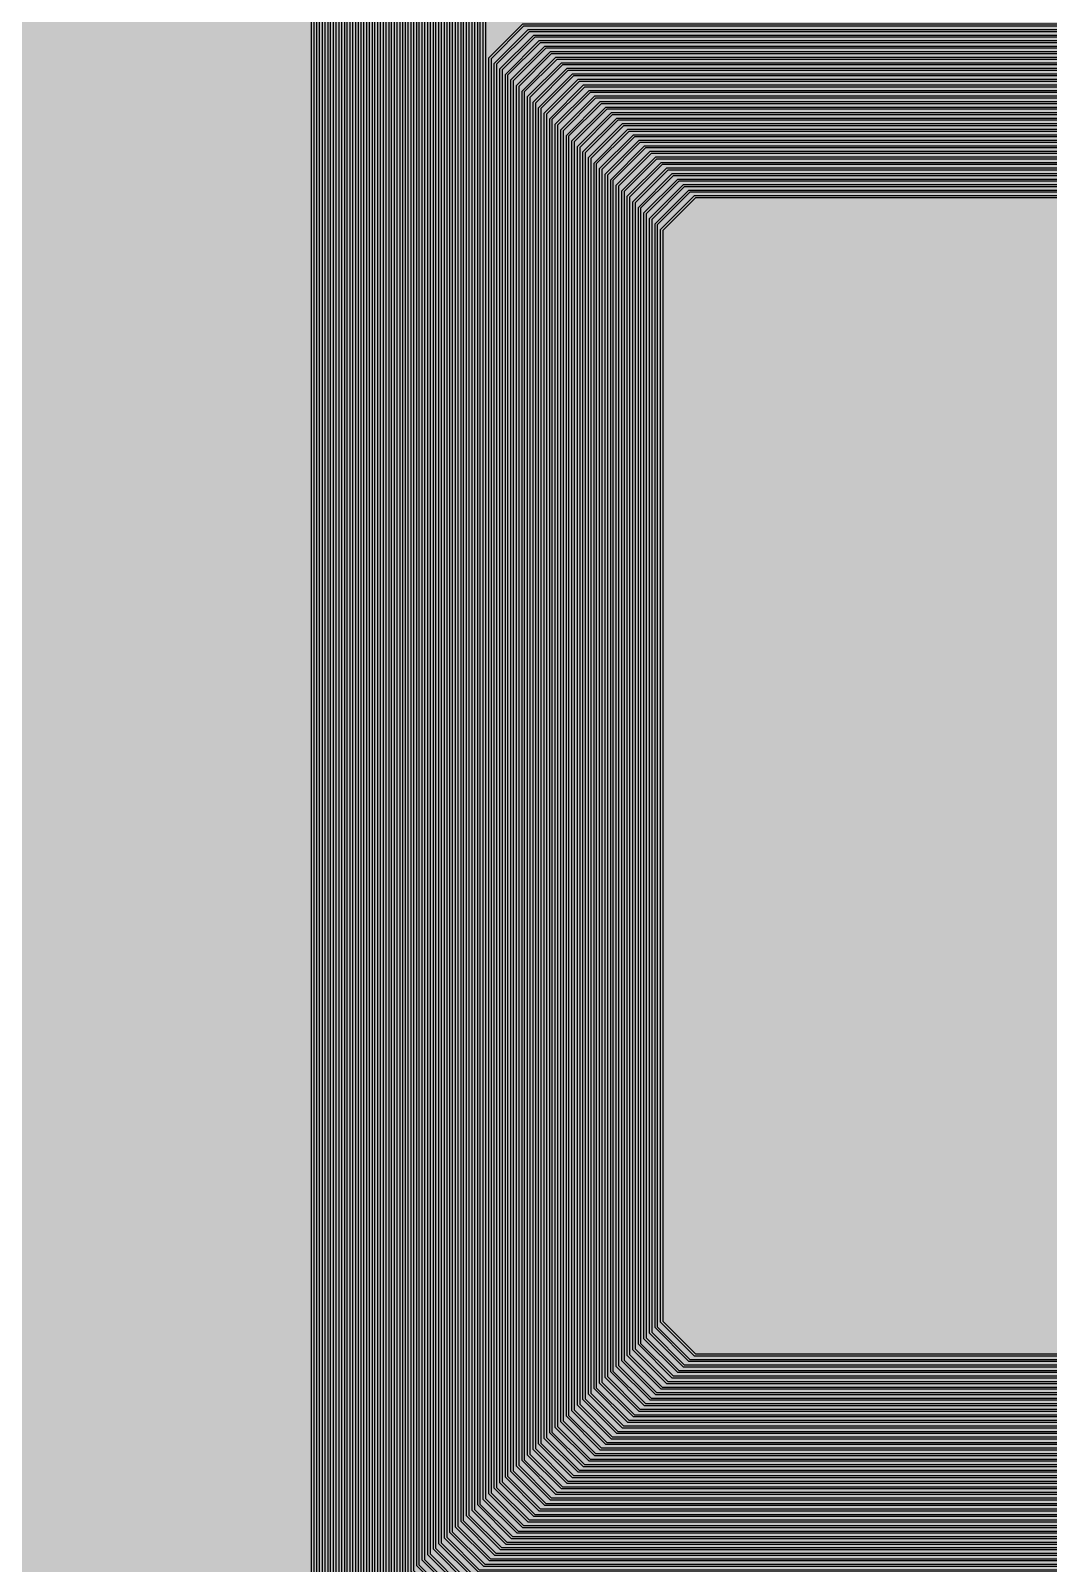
# Model space of a CAD drawing. Header units: metres. Extents: x -7240 to 10960, y -29667 to 1823.
# Drawn here: x -6321 to -5403, y -28281 to -26897 of the extents above; entities that cross this region are included whole.
import ezdxf

# ---------------------------------------------------------------- set-up
doc = ezdxf.new("R2010")
doc.units = ezdxf.units.M
doc.layers.add('Metal1', color=4, linetype='CONTINUOUS')
doc.layers.add('Polyimide', color=7, linetype='CONTINUOUS')

msp = doc.modelspace()

# ---------------------------------------------------------------- hatches: boundary and pattern name
at = {"layer": 'Polyimide'}
msp.add_hatch(color=7, dxfattribs=at).paths.add_polyline_path([(4088.5, -11806.9), (4098.7, -11851.2), (4115.6, -11893.5), (4138.6, -11932.7), (4167.4, -11968), (4201.1, -11998.5), (4239, -12023.6), (4280.3, -12042.7), (4349.2, -12073.7), (4413.2, -12113.8), (4471.3, -12162), (4522.3, -12217.7), (4565.4, -12279.7), (4599.7, -12346.9), (4624.7, -12418.2), (4639.9, -12492.2), (4645, -12567.5), (4639.9, -12642.8), (4624.7, -12716.8), (4599.7, -12788.1), (4565.4, -12855.3), (4522.3, -12917.3), (4471.3, -12973), (4413.2, -13021.2), (4349.2, -13061.3), (4280.3, -13092.3), (4239, -13111.4), (4201.1, -13136.5), (4167.4, -13167), (4138.6, -13202.3), (4115.6, -13241.5), (4098.7, -13283.8), (4088.5, -13328.1), (4085, -13373.5), (4085, -13567.5), (4099.4, -13861.6), (4142.6, -14152.8), (4214.2, -14438.4), (4313.4, -14715.5), (4439.2, -14981.7), (4590.6, -15234.2), (4766, -15470.7), (4963.7, -15688.8), (5181.8, -15886.5), (5418.3, -16061.9), (5670.8, -16213.3), (5936.9, -16339.1), (6214.1, -16438.3), (6499.7, -16509.9), (6790.9, -16553.1), (7085, -16567.5), (9960.4, -16567.5), (10038.8, -16571.4), (10116.4, -16582.9), (10192.6, -16601.9), (10266.5, -16628.4), (10337.5, -16662), (10404.8, -16702.3), (10467.9, -16749.1), (10526.1, -16801.8), (10578.8, -16860), (10625.6, -16923), (10665.9, -16990.4), (10699.5, -17061.4), (10725.9, -17135.3), (10745, -17211.4), (10756.5, -17289.1), (10760.4, -17367.5), (10760.4, -21957.3), (10721.6, -22012.9), (10686, -22070.6), (10653.6, -22130.1), (10624.5, -22191.4), (10598.9, -22254.2), (10576.8, -22318.2), (10558.3, -22383.5), (10543.4, -22449.6), (10532.2, -22516.5), (10524.7, -22583.8), (10521, -22651.5), (10521, -22719.3), (10524.7, -22787), (10532.2, -22854.4), (10543.4, -22921.2), (10558.3, -22987.4), (10576.8, -23052.6), (10598.9, -23116.7), (10624.5, -23179.5), (10653.6, -23240.7), (10686, -23300.3), (10721.6, -23357.9), (10760.4, -23413.5), (10760.4, -28667.5), (10756.5, -28745.9), (10745, -28823.6), (10725.9, -28899.7), (10699.5, -28973.6), (10665.9, -29044.6), (10625.6, -29112), (10578.8, -29175), (10526.1, -29233.2), (10467.9, -29285.9), (10404.8, -29332.7), (10337.5, -29373), (10266.5, -29406.6), (10192.6, -29433.1), (10116.4, -29452.1), (10038.8, -29463.6), (9960.4, -29467.5), (-6239.6, -29467.5), (-6318, -29463.6), (-6395.7, -29452.1), (-6471.9, -29433.1), (-6545.8, -29406.6), (-6616.7, -29373), (-6684.1, -29332.7), (-6747.1, -29285.9), (-6805.3, -29233.2), (-6858, -29175), (-6904.8, -29112), (-6945.2, -29044.6), (-6978.7, -28973.6), (-7005.2, -28899.7), (-7024.3, -28823.6), (-7035.8, -28745.9), (-7039.6, -28667.5), (-7039.6, -23426.3), (-6999.4, -23370.1), (-6962.3, -23311.6), (-6928.7, -23251.2), (-6898.5, -23189), (-6871.8, -23125.1), (-6848.8, -23059.9), (-6829.5, -22993.4), (-6814, -22926), (-6802.4, -22857.8), (-6794.6, -22789.1), (-6790.7, -22720), (-6790.7, -22650.8), (-6794.6, -22581.8), (-6802.4, -22513), (-6814, -22444.8), (-6829.5, -22377.4), (-6848.8, -22311), (-6871.8, -22245.7), (-6898.5, -22181.9), (-6928.7, -22119.7), (-6962.3, -22059.2), (-6999.4, -22000.8), (-7039.6, -21944.5), (-7039.6, -17367.5), (-7035.8, -17289.1), (-7024.3, -17211.4), (-7005.2, -17135.3), (-6978.7, -17061.4), (-6945.2, -16990.4), (-6904.8, -16923), (-6858, -16860), (-6805.3, -16801.8), (-6747.1, -16749.1), (-6684.1, -16702.3), (-6616.7, -16662), (-6545.8, -16628.4), (-6471.9, -16601.9), (-6395.7, -16582.9), (-6318, -16571.4), (-6239.6, -16567.5), (-3334, -16567.5), (-3039.9, -16553.1), (-2748.7, -16509.9), (-2463.1, -16438.3), (-2185.9, -16339.1), (-1919.8, -16213.3), (-1667.3, -16061.9), (-1430.8, -15886.5), (-1212.7, -15688.8), (-1015, -15470.7), (-839.6, -15234.2), (-688.2, -14981.7), (-562.4, -14715.5), (-463.2, -14438.4), (-391.6, -14152.8), (-348.4, -13861.6), (-334, -13567.5), (-334, -13373.5), (-337.5, -13328.1), (-347.7, -13283.8), (-364.6, -13241.5), (-387.6, -13202.3), (-416.4, -13167), (-450.1, -13136.5), (-488, -13111.4), (-529.3, -13092.3), (-529.3, -13092.3), (-598.2, -13061.3), (-662.2, -13021.2), (-720.3, -12973), (-771.3, -12917.3), (-814.4, -12855.3), (-848.7, -12788.1), (-873.7, -12716.8), (-888.9, -12642.8), (-894, -12567.5), (-888.9, -12492.2), (-873.7, -12418.2), (-848.7, -12346.9), (-814.4, -12279.7), (-771.3, -12217.7), (-720.3, -12162), (-662.2, -12113.8), (-598.2, -12073.7), (-529.3, -12042.7), (-488, -12023.6), (-450.1, -11998.5), (-416.4, -11968), (-387.6, -11932.7), (-364.6, -11893.5), (-347.7, -11851.2), (-337.5, -11806.9), (-334, -11761.5), (-334, -11074.3), (-337.5, -11028.9), (-347.7, -10984.6), (-364.6, -10942.4), (-387.6, -10903.1), (-416.4, -10867.8), (-450.1, -10837.3), (-488, -10812.2), (-529.3, -10793.2), (-529.3, -10793.2), (-598.2, -10762.1), (-662.2, -10722.1), (-720.3, -10673.8), (-771.3, -10618.1), (-814.4, -10556.1), (-848.7, -10488.9), (-873.7, -10417.6), (-888.9, -10343.7), (-894, -10268.3), (-888.9, -10193), (-873.7, -10119), (-848.7, -10047.8), (-814.4, -9980.5), (-771.3, -9918.5), (-720.3, -9862.9), (-662.2, -9814.6), (-598.2, -9774.6), (-529.3, -9743.5), (-488, -9724.5), (-450.1, -9699.4), (-416.4, -9668.8), (-387.6, -9633.5), (-364.6, -9594.3), (-347.7, -9552), (-337.5, -9507.7), (-334, -9462.4), (-334, -8775.1), (-337.5, -8729.8), (-347.7, -8685.5), (-364.6, -8643.2), (-387.6, -8604), (-416.4, -8568.7), (-450.1, -8538.1), (-488, -8513), (-529.3, -8494), (-529.3, -8494), (-598.2, -8462.9), (-662.2, -8422.9), (-720.3, -8374.6), (-771.3, -8319), (-814.4, -8257), (-848.7, -8189.7), (-873.7, -8118.5), (-888.9, -8044.5), (-894, -7969.2), (-888.9, -7893.8), (-873.7, -7819.9), (-848.7, -7748.6), (-814.4, -7681.4), (-771.3, -7619.4), (-720.3, -7563.7), (-662.2, -7515.4), (-598.2, -7475.4), (-529.3, -7444.3), (-529.3, -7444.3), (-488, -7425.3), (-450.1, -7400.2), (-416.4, -7369.7), (-387.6, -7334.4), (-364.6, -7295.1), (-347.7, -7252.9), (-337.5, -7208.6), (-334, -7163.2), (-334, -6476), (-337.5, -6430.6), (-347.7, -6386.3), (-364.6, -6344), (-387.6, -6304.8), (-416.4, -6269.5), (-450.1, -6239), (-488, -6213.9), (-529.3, -6194.8), (-529.3, -6194.8), (-598.2, -6163.8), (-662.2, -6123.7), (-720.3, -6075.5), (-771.3, -6019.8), (-814.4, -5957.8), (-848.7, -5890.6), (-873.7, -5819.3), (-888.9, -5745.3), (-894, -5670), (-888.9, -5594.7), (-873.7, -5520.7), (-848.7, -5449.4), (-814.4, -5382.2), (-771.3, -5320.2), (-720.3, -5264.5), (-662.2, -5216.3), (-598.2, -5176.2), (-529.3, -5145.2), (-529.3, -5145.2), (-488, -5126.1), (-450.1, -5101), (-416.4, -5070.5), (-387.6, -5035.2), (-364.6, -4996), (-347.7, -4953.7), (-337.5, -4909.4), (-334, -4864), (-334, 380), (-334, 1522.5), (-289, 1522.5), (-288.8, 1515.6), (-288.1, 1508.8), (-287, 1502), (-285.4, 1495.3), (-283.4, 1488.7), (-281, 1482.3), (-278.2, 1476.1), (-274.9, 1470), (-271.3, 1464.2), (-267.3, 1458.6), (-262.9, 1453.3), (-258.2, 1448.3), (-253.2, 1443.6), (-247.9, 1439.2), (-242.3, 1435.2), (-236.5, 1431.6), (-230.4, 1428.3), (-224.2, 1425.5), (-217.8, 1423.1), (-211.2, 1421.1), (-204.5, 1419.5), (-197.7, 1418.4), (-190.9, 1417.7), (-184, 1417.5), (-177.1, 1417.7), (-170.3, 1418.4), (-163.5, 1419.5), (-156.8, 1421.1), (-150.2, 1423.1), (-143.8, 1425.5), (-137.6, 1428.3), (-131.5, 1431.6), (-125.7, 1435.2), (-120.1, 1439.2), (-114.8, 1443.6), (-109.8, 1448.3), (-105.1, 1453.3), (-100.7, 1458.6), (-96.7, 1464.2), (-93.1, 1470), (-89.8, 1476.1), (-87, 1482.3), (-84.6, 1488.7), (-82.6, 1495.3), (-81, 1502), (-79.9, 1508.8), (-79.2, 1515.6), (-79, 1522.5), (1786, 1522.5), (3835, 1522.5), (3835.2, 1529), (3835.9, 1535.6), (3836.9, 1542), (3838.4, 1548.4), (3840.3, 1554.6), (3842.6, 1560.8), (3845.3, 1566.7), (3848.4, 1572.5), (3851.9, 1578.1), (3855.7, 1583.4), (3859.8, 1588.4), (3864.3, 1593.2), (3869.1, 1597.7), (3874.1, 1601.8), (3879.4, 1605.6), (3885, 1609.1), (3890.8, 1612.2), (3896.7, 1614.9), (3902.9, 1617.2), (3909.1, 1619.1), (3915.5, 1620.6), (3921.9, 1621.6), (3928.5, 1622.3), (3935, 1622.5), (3941.5, 1622.3), (3948.1, 1621.6), (3954.5, 1620.6), (3960.9, 1619.1), (3967.1, 1617.2), (3973.3, 1614.9), (3979.2, 1612.2), (3985, 1609.1), (3990.6, 1605.6), (3995.9, 1601.8), (4000.9, 1597.7), (4005.7, 1593.2), (4010.2, 1588.4), (4014.3, 1583.4), (4018.1, 1578.1), (4021.6, 1572.5), (4024.7, 1566.7), (4027.4, 1560.8), (4029.7, 1554.6), (4031.6, 1548.4), (4033.1, 1542), (4034.1, 1535.6), (4034.8, 1529), (4035, 1522.5), (4085, 1522.5), (4085, 380), (4085, 330), (4085, -4864), (4088.5, -4909.4), (4098.7, -4953.7), (4115.6, -4996), (4138.6, -5035.2), (4167.4, -5070.5), (4201.1, -5101), (4239, -5126.1), (4280.3, -5145.2), (4280.3, -5145.2), (4349.2, -5176.2), (4413.2, -5216.3), (4471.3, -5264.5), (4522.3, -5320.2), (4565.4, -5382.2), (4599.7, -5449.4), (4624.7, -5520.7), (4639.9, -5594.7), (4645, -5670), (4639.9, -5745.3), (4624.7, -5819.3), (4599.7, -5890.6), (4565.4, -5957.8), (4522.3, -6019.8), (4471.3, -6075.5), (4413.2, -6123.7), (4349.2, -6163.8), (4280.3, -6194.8), (4239, -6213.9), (4201.1, -6239), (4167.4, -6269.5), (4138.6, -6304.8), (4115.6, -6344), (4098.7, -6386.3), (4088.5, -6430.6), (4085, -6476), (4085, -11761.5), (4088.5, -11806.9)])

# ---------------------------------------------------------------- linework, layer by layer
at = {"layer": 'Metal1'}
for points in [[(1858.9, -18191.7), (1858.9, -28377.9), (1828.3, -28408.5), (-6037.5, -28408.5), (-6068.1, -28377.9), (-6068.1, -25796.6), (-6037.5, -25766), (1.9, -25766), (49.5, -25789.8), (108.8, -25884.6), (186.2, -26035.7), (159.5, -26049.3), (82.1, -25898.3), (41.2, -25797.5), (1.4, -25768), (-6036.7, -25768), (-6066.1, -25797.4), (-6066.1, -28377.1), (-6036.7, -28406.5), (1827.5, -28406.5), (1856.9, -28377.1), (1856.9, -18191.7)], [(1853.9, -18191.7), (1853.9, -28372.9), (1823.3, -28403.5), (-6032.5, -28403.5), (-6063.1, -28372.9), (-6063.1, -25801.6), (-6032.5, -25771), (-31.7, -25771), (1.8, -25800.4), (12.9, -25964.2), (12.9, -26782.5), (-17.1, -26782.5), (-17.1, -25964.2), (-6, -25803.6), (-32.5, -25773), (-6031.7, -25773), (-6061.1, -25802.4), (-6061.1, -28372.1), (-6031.7, -28401.5), (1822.5, -28401.5), (1851.9, -28372.1), (1851.9, -18191.7)], [(1848.9, -18191.7), (1848.9, -28367.9), (1818.3, -28398.5), (-6027.5, -28398.5), (-6058.1, -28367.9), (-6058.1, -25806.6), (-6027.5, -25776), (-348.1, -25776), (-299.9, -25799.4), (-243.6, -25885.6), (-163.9, -26035.5), (-190.4, -26049.5), (-270.1, -25899.7), (-308.6, -25807.6), (-348.6, -25778), (-6026.7, -25778), (-6056.1, -25807.4), (-6056.1, -28367.1), (-6026.7, -28396.5), (1817.5, -28396.5), (1846.9, -28367.1), (1846.9, -18191.7)], [(1843.9, -18191.7), (1843.9, -28362.9), (1813.3, -28393.5), (-6022.5, -28393.5), (-6053.1, -28362.9), (-6053.1, -25811.6), (-6022.5, -25781), (-381.7, -25781), (-348.2, -25810.4), (-337.1, -25972.2), (-337.1, -26782.5), (-367.1, -26782.5), (-367.1, -25972.2), (-356.1, -25813.6), (-382.5, -25783), (-6021.7, -25783), (-6051.1, -25812.4), (-6051.1, -28362.1), (-6021.7, -28391.5), (1812.5, -28391.5), (1841.9, -28362.1), (1841.9, -18191.7)], [(1838.9, -18191.7), (1838.9, -28357.9), (1808.3, -28388.5), (-6017.5, -28388.5), (-6048.1, -28357.9), (-6048.1, -25816.6), (-6017.5, -25786), (-698.1, -25786), (-649.3, -25808.9), (-596.1, -25886.7), (-514, -26035.2), (-540.3, -26049.8), (-622.3, -25901.2), (-658.3, -25817.6), (-698.6, -25788), (-6016.7, -25788), (-6046.1, -25817.4), (-6046.1, -28357.1), (-6016.7, -28386.5), (1807.5, -28386.5), (1836.9, -28357.1), (1836.9, -18191.7)], [(1833.9, -18191.7), (1833.9, -28352.9), (1803.3, -28383.5), (-6012.5, -28383.5), (-6043.1, -28352.9), (-6043.1, -25821.6), (-6012.5, -25791), (-731.7, -25791), (-698.2, -25820.4), (-687.1, -25980.2), (-687.1, -26782.5), (-717.1, -26782.5), (-717.1, -25980.2), (-706.1, -25823.6), (-732.5, -25793), (-6011.7, -25793), (-6041.1, -25822.4), (-6041.1, -28352.1), (-6011.7, -28381.5), (1802.5, -28381.5), (1831.9, -28352.1), (1831.9, -18191.7)], [(1828.9, -18191.7), (1828.9, -28347.9), (1798.3, -28378.5), (-6007.5, -28378.5), (-6038.1, -28347.9), (-6038.1, -25826.6), (-6007.5, -25796), (-1048.1, -25796), (-998.7, -25818.3), (-948.7, -25887.9), (-864.1, -26035), (-890.1, -26050), (-974.7, -25902.9), (-1008, -25827.7), (-1048.6, -25798), (-6006.7, -25798), (-6036.1, -25827.4), (-6036.1, -28347.1), (-6006.7, -28376.5), (1797.5, -28376.5), (1826.9, -28347.1), (1826.9, -18191.7)], [(1823.9, -18191.7), (1823.9, -28342.9), (1793.3, -28373.5), (-6002.5, -28373.5), (-6033.1, -28342.9), (-6033.1, -25831.6), (-6002.5, -25801), (-1081.7, -25801), (-1048.1, -25830.3), (-1037.1, -25988.2), (-1037.1, -26782.5), (-1067.1, -26782.5), (-1067.1, -25988.2), (-1056.1, -25833.7), (-1082.5, -25803), (-6001.7, -25803), (-6031.1, -25832.4), (-6031.1, -28342.1), (-6001.7, -28371.5), (1792.5, -28371.5), (1821.9, -28342.1), (1821.9, -18191.7)], [(1818.9, -18191.7), (1818.9, -28337.9), (1788.3, -28368.5), (-5997.5, -28368.5), (-6028.1, -28337.9), (-6028.1, -25836.6), (-5997.5, -25806), (-1398.1, -25806), (-1348, -25827.7), (-1301.5, -25889.2), (-1214.3, -26034.8), (-1240, -26050.2), (-1327.3, -25904.7), (-1357.8, -25837.7), (-1398.6, -25808), (-5996.7, -25808), (-6026.1, -25837.4), (-6026.1, -28337.1), (-5996.7, -28366.5), (1787.5, -28366.5), (1816.9, -28337.1), (1816.9, -18191.7)], [(1813.9, -18191.7), (1813.9, -28332.9), (1783.3, -28363.5), (-5992.5, -28363.5), (-6023.1, -28332.9), (-6023.1, -25841.6), (-5992.5, -25811), (-1431.7, -25811), (-1398.1, -25840.3), (-1387.1, -25996.2), (-1387.1, -26782.5), (-1417.1, -26782.5), (-1417.1, -25996.2), (-1406.1, -25843.7), (-1432.5, -25813), (-5991.7, -25813), (-6021.1, -25842.4), (-6021.1, -28332.1), (-5991.7, -28361.5), (1782.5, -28361.5), (1811.9, -28332.1), (1811.9, -18191.7)], [(1808.9, -18191.7), (1808.9, -28327.9), (1778.3, -28358.5), (-5987.5, -28358.5), (-6018.1, -28327.9), (-6018.1, -25846.6), (-5987.5, -25816), (-1748.1, -25816), (-1697.3, -25837), (-1654.5, -25890.7), (-1564.4, -26034.5), (-1589.8, -26050.5), (-1679.9, -25906.6), (-1707.5, -25847.8), (-1748.6, -25818), (-5986.7, -25818), (-6016.1, -25847.4), (-6016.1, -28327.1), (-5986.7, -28356.5), (1777.5, -28356.5), (1806.9, -28327.1), (1806.9, -18191.7)], [(1803.9, -18191.7), (1803.9, -28322.9), (1773.3, -28353.5), (-5982.5, -28353.5), (-6013.1, -28322.9), (-6013.1, -25851.6), (-5982.5, -25821), (-1781.7, -25821), (-1748.1, -25850.3), (-1737.1, -26004.2), (-1737.1, -26782.5), (-1767.1, -26782.5), (-1767.1, -26004.2), (-1756.2, -25853.7), (-1782.5, -25823), (-5981.7, -25823), (-6011.1, -25852.4), (-6011.1, -28322.1), (-5981.7, -28351.5), (1772.5, -28351.5), (1801.9, -28322.1), (1801.9, -18191.7)], [(1798.9, -18191.7), (1798.9, -28317.9), (1768.3, -28348.5), (-5977.5, -28348.5), (-6008.1, -28317.9), (-6008.1, -25856.6), (-5977.5, -25826), (-2098.1, -25826), (-2046.5, -25846.3), (-2007.6, -25892.3), (-1914.6, -26034.3), (-1939.7, -26050.7), (-2032.7, -25908.8), (-2057.3, -25857.9), (-2098.6, -25828), (-5976.7, -25828), (-6006.1, -25857.4), (-6006.1, -28317.1), (-5976.7, -28346.5), (1767.5, -28346.5), (1796.9, -28317.1), (1796.9, -18191.7)], [(1793.9, -18191.7), (1793.9, -28312.9), (1763.3, -28343.5), (-5972.5, -28343.5), (-6003.1, -28312.9), (-6003.1, -25861.6), (-5972.5, -25831), (-2131.7, -25831), (-2098, -25860.3), (-2087.1, -26012.2), (-2087.1, -26782.5), (-2117.1, -26782.5), (-2117.1, -26012.2), (-2106.2, -25863.7), (-2132.5, -25833), (-5971.7, -25833), (-6001.1, -25862.4), (-6001.1, -28312.1), (-5971.7, -28341.5), (1762.5, -28341.5), (1791.9, -28312.1), (1791.9, -18191.7)], [(1788.9, -18191.7), (1788.9, -28307.9), (1758.3, -28338.5), (-5967.5, -28338.5), (-5998.1, -28307.9), (-5998.1, -25866.6), (-5967.5, -25836), (-2448.1, -25836), (-2395.7, -25855.4), (-2360.9, -25894.1), (-2264.8, -26034), (-2289.5, -26051), (-2385.6, -25911.1), (-2407, -25868.1), (-2448.6, -25838), (-5966.7, -25838), (-5996.1, -25867.4), (-5996.1, -28307.1), (-5966.7, -28336.5), (1757.5, -28336.5), (1786.9, -28307.1), (1786.9, -18191.7)], [(1783.9, -18191.7), (1783.9, -28302.9), (1753.3, -28333.5), (-5962.5, -28333.5), (-5993.1, -28302.9), (-5993.1, -25871.6), (-5962.5, -25841), (-2481.7, -25841), (-2448, -25870.3), (-2437.1, -26020.2), (-2437.1, -26782.5), (-2467.1, -26782.5), (-2467.1, -26020.2), (-2456.2, -25873.7), (-2482.5, -25843), (-5961.7, -25843), (-5991.1, -25872.4), (-5991.1, -28302.1), (-5961.7, -28331.5), (1752.5, -28331.5), (1781.9, -28302.1), (1781.9, -18191.7)], [(1778.9, -18191.7), (1778.9, -28297.9), (1748.3, -28328.5), (-5957.5, -28328.5), (-5988.1, -28297.9), (-5988.1, -25876.6), (-5957.5, -25846), (-2798.1, -25846), (-2744.8, -25864.4), (-2714.3, -25896.1), (-2615, -26033.7), (-2639.3, -26051.3), (-2738.7, -25913.7), (-2756.7, -25878.3), (-2798.6, -25848), (-5956.7, -25848), (-5986.1, -25877.4), (-5986.1, -28297.1), (-5956.7, -28326.5), (1747.5, -28326.5), (1776.9, -28297.1), (1776.9, -18191.7)], [(1773.9, -18191.7), (1773.9, -28292.9), (1743.3, -28323.5), (-5952.5, -28323.5), (-5983.1, -28292.9), (-5983.1, -25881.6), (-5952.5, -25851), (-2831.7, -25851), (-2798, -25880.3), (-2787.1, -26028.2), (-2787.1, -26782.5), (-2817.1, -26782.5), (-2817.1, -26028.2), (-2806.3, -25883.7), (-2832.5, -25853), (-5951.7, -25853), (-5981.1, -25882.4), (-5981.1, -28292.1), (-5951.7, -28321.5), (1742.5, -28321.5), (1771.9, -28292.1), (1771.9, -18191.7)], [(1768.9, -18191.7), (1768.9, -28287.9), (1738.3, -28318.5), (-5947.5, -28318.5), (-5978.1, -28287.9), (-5978.1, -25886.6), (-5947.5, -25856), (-3148.1, -25856), (-3093.9, -25873.2), (-3068, -25898.4), (-2965.2, -26033.4), (-2989.1, -26051.6), (-3091.9, -25916.6), (-3106.5, -25888.5), (-3148.6, -25858), (-5946.7, -25858), (-5976.1, -25887.4), (-5976.1, -28287.1), (-5946.7, -28316.5), (1737.5, -28316.5), (1766.9, -28287.1), (1766.9, -18191.7)], [(1763.9, -18191.7), (1763.9, -28282.9), (1733.3, -28313.5), (-5942.5, -28313.5), (-5973.1, -28282.9), (-5973.1, -25891.6), (-5942.5, -25861), (-3181.7, -25861), (-3147.9, -25890.3), (-3137.1, -26036.2), (-3137.1, -26782.5), (-3167.1, -26782.5), (-3167.1, -26036.2), (-3156.3, -25893.7), (-3182.5, -25863), (-5941.7, -25863), (-5971.1, -25892.4), (-5971.1, -28282.1), (-5941.7, -28311.5), (1732.5, -28311.5), (1761.9, -28282.1), (1761.9, -18191.7)], [(1758.9, -18191.7), (1758.9, -28277.9), (1728.3, -28308.5), (-5937.5, -28308.5), (-5968.1, -28277.9), (-5968.1, -25896.6), (-5937.5, -25866), (-3532.4, -25866), (-3476.6, -25881), (-3436.5, -25911.9), (-3316.5, -26031.9), (-3337.7, -26053.1), (-3457.7, -25933.1), (-3486.2, -25895.4), (-3532.8, -25868), (-5936.7, -25868), (-5966.1, -25897.4), (-5966.1, -28277.1), (-5936.7, -28306.5), (1727.5, -28306.5), (1756.9, -28277.1), (1756.9, -18191.7)], [(1753.9, -18191.7), (1753.9, -28272.9), (1723.3, -28303.5), (-5932.5, -28303.5), (-5963.1, -28272.9), (-5963.1, -25901.6), (-5932.5, -25871), (-3531.7, -25871), (-3497.9, -25900.3), (-3487.1, -26044.2), (-3487.1, -26782.5), (-3517.1, -26782.5), (-3517.1, -26044.2), (-3506.3, -25903.7), (-3532.5, -25873), (-5931.7, -25873), (-5961.1, -25902.4), (-5961.1, -28272.1), (-5931.7, -28301.5), (1722.5, -28301.5), (1751.9, -28272.1), (1751.9, -18191.7)], [(1748.9, -18191.7), (1748.9, -28267.9), (1718.3, -28298.5), (-5927.5, -28298.5), (-5958.1, -28267.9), (-5958.1, -25906.6), (-5927.5, -25876), (-3872.4, -25876), (-3815.9, -25890), (-3786.5, -25911.9), (-3666.5, -26031.9), (-3687.7, -26053.1), (-3807.7, -25933.1), (-3826.9, -25906.4), (-3872.8, -25878), (-5926.7, -25878), (-5956.1, -25907.4), (-5956.1, -28267.1), (-5926.7, -28296.5), (1717.5, -28296.5), (1746.9, -28267.1), (1746.9, -18191.7)], [(1743.9, -18191.7), (1743.9, -28262.9), (1713.3, -28293.5), (-5922.5, -28293.5), (-5953.1, -28262.9), (-5953.1, -25911.6), (-5922.5, -25881), (-3881.7, -25881), (-3847.9, -25910.2), (-3837.1, -26052.2), (-3837.1, -26782.5), (-3867.1, -26782.5), (-3867.1, -26052.2), (-3856.4, -25913.8), (-3882.5, -25883), (-5921.7, -25883), (-5951.1, -25912.4), (-5951.1, -28262.1), (-5921.7, -28291.5), (1712.5, -28291.5), (1741.9, -28262.1), (1741.9, -18191.7)], [(1738.9, -18191.7), (1738.9, -28257.9), (1708.3, -28288.5), (-5917.5, -28288.5), (-5948.1, -28257.9), (-5948.1, -25916.6), (-5917.5, -25886), (-4212.4, -25886), (-4155, -25898.7), (-4136.5, -25911.9), (-4016.5, -26031.9), (-4037.7, -26053.1), (-4157.7, -25933.1), (-4167.8, -25917.8), (-4212.8, -25888), (-5916.7, -25888), (-5946.1, -25917.4), (-5946.1, -28257.1), (-5916.7, -28286.5), (1707.5, -28286.5), (1736.9, -28257.1), (1736.9, -18191.7)], [(1733.9, -18191.7), (1733.9, -28252.9), (1703.3, -28283.5), (-5912.5, -28283.5), (-5943.1, -28252.9), (-5943.1, -25921.6), (-5912.5, -25891), (-4231.7, -25891), (-4197.8, -25920.2), (-4187.1, -26060.2), (-4187.1, -26782.5), (-4217.1, -26782.5), (-4217.1, -26060.2), (-4206.4, -25923.8), (-4232.5, -25893), (-5911.7, -25893), (-5941.1, -25922.4), (-5941.1, -28252.1), (-5911.7, -28281.5), (1702.5, -28281.5), (1731.9, -28252.1), (1731.9, -18191.7)], [(1728.9, -18191.7), (1728.9, -28247.9), (1698.3, -28278.5), (-5907.5, -28278.5), (-5938.1, -28247.9), (-5938.1, -25926.6), (-5907.5, -25896), (-4552.4, -25896), (-4493.7, -25906.7), (-4486.5, -25911.9), (-4366.5, -26031.9), (-4387.7, -26053.1), (-4507.7, -25933.1), (-4509.1, -25929.8), (-4552.8, -25898), (-5906.7, -25898), (-5936.1, -25927.4), (-5936.1, -28247.1), (-5906.7, -28276.5), (1697.5, -28276.5), (1726.9, -28247.1), (1726.9, -18191.7)], [(1723.9, -18191.7), (1723.9, -28242.9), (1693.3, -28273.5), (-5902.5, -28273.5), (-5933.1, -28242.9), (-5933.1, -25931.6), (-5902.5, -25901), (-4581.7, -25901), (-4547.8, -25930.2), (-4537.1, -26068.2), (-4537.1, -26782.5), (-4567.1, -26782.5), (-4567.1, -26068.2), (-4556.5, -25933.8), (-4582.5, -25903), (-5901.7, -25903), (-5931.1, -25932.4), (-5931.1, -28242.1), (-5901.7, -28271.5), (1692.5, -28271.5), (1721.9, -28242.1), (1721.9, -18191.7)], [(1718.9, -18191.7), (1718.9, -28237.9), (1688.3, -28268.5), (-5897.5, -28268.5), (-5928.1, -28237.9), (-5928.1, -25936.6), (-5897.5, -25906), (-4892.4, -25906), (-4832.9, -25915.5), (-4716.5, -26031.9), (-4737.7, -26053.1), (-4849.9, -25940.9), (-4892.8, -25908), (-5896.7, -25908), (-5926.1, -25937.4), (-5926.1, -28237.1), (-5896.7, -28266.5), (1687.5, -28266.5), (1716.9, -28237.1), (1716.9, -18191.7)], [(1713.9, -18191.7), (1713.9, -28232.9), (1683.3, -28263.5), (-5892.5, -28263.5), (-5923.1, -28232.9), (-5923.1, -25941.6), (-5892.5, -25911), (-4931.7, -25911), (-4897.8, -25940.2), (-4887.1, -26076.2), (-4887.1, -26782.5), (-4917.1, -26782.5), (-4917.1, -26076.2), (-4906.5, -25943.8), (-4932.5, -25913), (-5891.7, -25913), (-5921.1, -25942.4), (-5921.1, -28232.1), (-5891.7, -28261.5), (1682.5, -28261.5), (1711.9, -28232.1), (1711.9, -18191.7)], [(1708.9, -18191.7), (1708.9, -28227.9), (1678.3, -28258.5), (-5887.5, -28258.5), (-5918.1, -28227.9), (-5918.1, -25946.6), (-5887.5, -25916), (-5232.4, -25916), (-5172.9, -25925.5), (-5066.5, -26031.9), (-5087.7, -26053.1), (-5189.9, -25950.9), (-5232.8, -25918), (-5886.7, -25918), (-5916.1, -25947.4), (-5916.1, -28227.1), (-5886.7, -28256.5), (1677.5, -28256.5), (1706.9, -28227.1), (1706.9, -18191.7)], [(1703.9, -18191.7), (1703.9, -28222.9), (1673.3, -28253.5), (-5882.5, -28253.5), (-5913.1, -28222.9), (-5913.1, -25951.6), (-5882.5, -25921), (-5281.7, -25921), (-5247.7, -25950.2), (-5237.1, -26084.2), (-5237.1, -26782.5), (-5267.1, -26782.5), (-5267.1, -26084.2), (-5256.5, -25953.8), (-5282.5, -25923), (-5881.7, -25923), (-5911.1, -25952.4), (-5911.1, -28222.1), (-5881.7, -28251.5), (1672.5, -28251.5), (1701.9, -28222.1), (1701.9, -18191.7)], [(1698.9, -18191.7), (1698.9, -28217.9), (1668.3, -28248.5), (-5877.5, -28248.5), (-5908.1, -28217.9), (-5908.1, -26921.6), (-5877.5, -26891), (143.3, -26891), (179.6, -26919.2), (187.9, -26982.8), (187.9, -27152.5), (157.9, -27152.5), (157.9, -26982.8), (166.1, -26924.8), (142.5, -26893), (-5876.7, -26893), (-5906.1, -26922.4), (-5906.1, -28217.1), (-5876.7, -28246.5), (1667.5, -28246.5), (1696.9, -28217.1), (1696.9, -18191.7)], [(1693.9, -18191.7), (1693.9, -28212.9), (1663.3, -28243.5), (-5872.5, -28243.5), (-5903.1, -28212.9), (-5903.1, -26926.6), (-5872.5, -26896), (-31.7, -26896), (1.8, -26925.4), (12.9, -27086.2), (12.9, -27892.5), (-17.1, -27892.5), (-17.1, -27086.2), (-6.1, -26928.6), (-32.5, -26898), (-5871.7, -26898), (-5901.1, -26927.4), (-5901.1, -28212.1), (-5871.7, -28241.5), (1662.5, -28241.5), (1691.9, -28212.1), (1691.9, -18191.7)], [(1688.9, -18191.7), (1688.9, -28207.9), (1658.3, -28238.5), (-5867.5, -28238.5), (-5898.1, -28207.9), (-5898.1, -26931.6), (-5867.5, -26901), (-348.1, -26901), (-299, -26923.6), (-247.4, -26997.3), (-164.1, -27145.1), (-190.2, -27159.9), (-273.5, -27012), (-308.2, -26932.6), (-348.6, -26903), (-5866.7, -26903), (-5896.1, -26932.4), (-5896.1, -28207.1), (-5866.7, -28236.5), (1657.5, -28236.5), (1686.9, -28207.1), (1686.9, -18191.7)], [(1683.9, -18191.7), (1683.9, -28202.9), (1653.3, -28233.5), (-5862.5, -28233.5), (-5893.1, -28202.9), (-5893.1, -26936.6), (-5862.5, -26906), (-381.7, -26906), (-348.1, -26935.4), (-337.1, -27094.2), (-337.1, -27892.5), (-367.1, -27892.5), (-367.1, -27094.2), (-356.1, -26938.6), (-382.5, -26908), (-5861.7, -26908), (-5891.1, -26937.4), (-5891.1, -28202.1), (-5861.7, -28231.5), (1652.5, -28231.5), (1681.9, -28202.1), (1681.9, -18191.7)], [(1678.9, -18191.7), (1678.9, -28197.9), (1648.3, -28228.5), (-5857.5, -28228.5), (-5888.1, -28197.9), (-5888.1, -26941.6), (-5857.5, -26911), (-698.1, -26911), (-648.4, -26933), (-600.1, -26998.6), (-514.2, -27144.9), (-540.1, -27160.1), (-626, -27013.8), (-657.9, -26942.7), (-698.6, -26913), (-5856.7, -26913), (-5886.1, -26942.4), (-5886.1, -28197.1), (-5856.7, -28226.5), (1647.5, -28226.5), (1676.9, -28197.1), (1676.9, -18191.7)], [(1673.9, -18191.7), (1673.9, -28192.9), (1643.3, -28223.5), (-5852.5, -28223.5), (-5883.1, -28192.9), (-5883.1, -26946.6), (-5852.5, -26916), (-731.7, -26916), (-698.1, -26945.3), (-687.1, -27102.2), (-687.1, -27892.5), (-717.1, -27892.5), (-717.1, -27102.2), (-706.1, -26948.7), (-732.5, -26918), (-5851.7, -26918), (-5881.1, -26947.4), (-5881.1, -28192.1), (-5851.7, -28221.5), (1642.5, -28221.5), (1671.9, -28192.1), (1671.9, -18191.7)], [(1668.9, -18191.7), (1668.9, -28187.9), (1638.3, -28218.5), (-5847.5, -28218.5), (-5878.1, -28187.9), (-5878.1, -26951.6), (-5847.5, -26921), (-1048.1, -26921), (-997.7, -26942.4), (-953, -27000), (-864.3, -27144.7), (-889.9, -27160.3), (-978.6, -27015.6), (-1007.7, -26952.8), (-1048.6, -26923), (-5846.7, -26923), (-5876.1, -26952.4), (-5876.1, -28187.1), (-5846.7, -28216.5), (1637.5, -28216.5), (1666.9, -28187.1), (1666.9, -18191.7)], [(1663.9, -18191.7), (1663.9, -28182.9), (1633.3, -28213.5), (-5842.5, -28213.5), (-5873.1, -28182.9), (-5873.1, -26956.6), (-5842.5, -26926), (-1081.7, -26926), (-1048.1, -26955.3), (-1037.1, -27110.2), (-1037.1, -27892.5), (-1067.1, -27892.5), (-1067.1, -27110.2), (-1056.2, -26958.7), (-1082.5, -26928), (-5841.7, -26928), (-5871.1, -26957.4), (-5871.1, -28182.1), (-5841.7, -28211.5), (1632.5, -28211.5), (1661.9, -28182.1), (1661.9, -18191.7)], [(1658.9, -18191.7), (1658.9, -28177.9), (1628.3, -28208.5), (-5837.5, -28208.5), (-5868.1, -28177.9), (-5868.1, -26961.6), (-5837.5, -26931), (-1398.1, -26931), (-1346.9, -26951.7), (-1306, -27001.5), (-1214.5, -27144.4), (-1239.8, -27160.6), (-1331.3, -27017.7), (-1357.4, -26962.9), (-1398.6, -26933), (-5836.7, -26933), (-5866.1, -26962.4), (-5866.1, -28177.1), (-5836.7, -28206.5), (1627.5, -28206.5), (1656.9, -28177.1), (1656.9, -18191.7)], [(1653.9, -18191.7), (1653.9, -28172.9), (1623.3, -28203.5), (-5832.5, -28203.5), (-5863.1, -28172.9), (-5863.1, -26966.6), (-5832.5, -26936), (-1431.7, -26936), (-1398.1, -26965.3), (-1387.1, -27118.2), (-1387.1, -27892.5), (-1417.1, -27892.5), (-1417.1, -27118.2), (-1406.2, -26968.7), (-1432.5, -26938), (-5831.7, -26938), (-5861.1, -26967.4), (-5861.1, -28172.1), (-5831.7, -28201.5), (1622.5, -28201.5), (1651.9, -28172.1), (1651.9, -18191.7)], [(1648.9, -18191.7), (1648.9, -28167.9), (1618.3, -28198.5), (-5827.5, -28198.5), (-5858.1, -28167.9), (-5858.1, -26971.6), (-5827.5, -26941), (-1748.1, -26941), (-1696.1, -26960.8), (-1659.2, -27003.2), (-1564.7, -27144.1), (-1589.6, -27160.9), (-1684.1, -27019.9), (-1707.1, -26973), (-1748.6, -26943), (-5826.7, -26943), (-5856.1, -26972.4), (-5856.1, -28167.1), (-5826.7, -28196.5), (1617.5, -28196.5), (1646.9, -28167.1), (1646.9, -18191.7)], [(1643.9, -18191.7), (1643.9, -28162.9), (1613.3, -28193.5), (-5822.5, -28193.5), (-5853.1, -28162.9), (-5853.1, -26976.6), (-5822.5, -26946), (-1781.7, -26946), (-1748, -26975.3), (-1737.1, -27126.2), (-1737.1, -27892.5), (-1767.1, -27892.5), (-1767.1, -27126.2), (-1756.2, -26978.7), (-1782.5, -26948), (-5821.7, -26948), (-5851.1, -26977.4), (-5851.1, -28162.1), (-5821.7, -28191.5), (1612.5, -28191.5), (1641.9, -28162.1), (1641.9, -18191.7)], [(1638.9, -18191.7), (1638.9, -28157.9), (1608.3, -28188.5), (-5817.5, -28188.5), (-5848.1, -28157.9), (-5848.1, -26981.6), (-5817.5, -26951), (-2098.1, -26951), (-2045.3, -26969.9), (-2012.6, -27005.1), (-1914.9, -27143.9), (-1939.4, -27161.1), (-2037.1, -27022.4), (-2056.9, -26983.2), (-2098.6, -26953), (-5816.7, -26953), (-5846.1, -26982.4), (-5846.1, -28157.1), (-5816.7, -28186.5), (1607.5, -28186.5), (1636.9, -28157.1), (1636.9, -18191.7)], [(1633.9, -18191.7), (1633.9, -28152.9), (1603.3, -28183.5), (-5812.5, -28183.5), (-5843.1, -28152.9), (-5843.1, -26986.6), (-5812.5, -26956), (-2131.7, -26956), (-2098, -26985.3), (-2087.1, -27134.2), (-2087.1, -27892.5), (-2117.1, -27892.5), (-2117.1, -27134.2), (-2106.3, -26988.7), (-2132.5, -26958), (-5811.7, -26958), (-5841.1, -26987.4), (-5841.1, -28152.1), (-5811.7, -28181.5), (1602.5, -28181.5), (1631.9, -28152.1), (1631.9, -18191.7)], [(1628.9, -18191.7), (1628.9, -28147.9), (1598.3, -28178.5), (-5807.5, -28178.5), (-5838.1, -28147.9), (-5838.1, -26991.6), (-5807.5, -26961), (-2448.1, -26961), (-2394.4, -26978.8), (-2366.1, -27007.2), (-2265.1, -27143.6), (-2289.2, -27161.4), (-2390.2, -27025.1), (-2406.6, -26993.4), (-2448.6, -26963), (-5806.7, -26963), (-5836.1, -26992.4), (-5836.1, -28147.1), (-5806.7, -28176.5), (1597.5, -28176.5), (1626.9, -28147.1), (1626.9, -18191.7)], [(1623.9, -18191.7), (1623.9, -28142.9), (1593.3, -28173.5), (-5802.5, -28173.5), (-5833.1, -28142.9), (-5833.1, -26996.6), (-5802.5, -26966), (-2481.7, -26966), (-2448, -26995.3), (-2437.1, -27142.2), (-2437.1, -27892.5), (-2467.1, -27892.5), (-2467.1, -27142.2), (-2456.3, -26998.7), (-2482.5, -26968), (-5801.7, -26968), (-5831.1, -26997.4), (-5831.1, -28142.1), (-5801.7, -28171.5), (1592.5, -28171.5), (1621.9, -28142.1), (1621.9, -18191.7)], [(1618.9, -18191.7), (1618.9, -28137.9), (1588.3, -28168.5), (-5797.5, -28168.5), (-5828.1, -28137.9), (-5828.1, -27001.6), (-5797.5, -26971), (-2798.1, -26971), (-2743.4, -26987.6), (-2719.9, -27009.6), (-2615.3, -27143.3), (-2638.9, -27161.7), (-2743.5, -27028.1), (-2756.3, -27003.6), (-2798.6, -26973), (-5796.7, -26973), (-5826.1, -27002.4), (-5826.1, -28137.1), (-5796.7, -28166.5), (1587.5, -28166.5), (1616.9, -28137.1), (1616.9, -18191.7)], [(1613.9, -18191.7), (1613.9, -28132.9), (1583.3, -28163.5), (-5792.5, -28163.5), (-5823.1, -28132.9), (-5823.1, -27006.6), (-5792.5, -26976), (-2831.7, -26976), (-2797.9, -27005.3), (-2787.1, -27150.2), (-2787.1, -27892.5), (-2817.1, -27892.5), (-2817.1, -27150.2), (-2806.3, -27008.7), (-2832.5, -26978), (-5791.7, -26978), (-5821.1, -27007.4), (-5821.1, -28132.1), (-5791.7, -28161.5), (1582.5, -28161.5), (1611.9, -28132.1), (1611.9, -18191.7)], [(1608.9, -18191.7), (1608.9, -28127.9), (1578.3, -28158.5), (-5787.5, -28158.5), (-5818.1, -28127.9), (-5818.1, -27011.6), (-5787.5, -26981), (-3177.4, -26981), (-3121.3, -26995.6), (-3086.5, -27021.9), (-2966.5, -27141.9), (-2987.7, -27163.1), (-3107.7, -27043.1), (-3131.5, -27010.9), (-3177.8, -26983), (-5786.7, -26983), (-5816.1, -27012.4), (-5816.1, -28127.1), (-5786.7, -28156.5), (1577.5, -28156.5), (1606.9, -28127.1), (1606.9, -18191.7)], [(1603.9, -18191.7), (1603.9, -28122.9), (1573.3, -28153.5), (-5782.5, -28153.5), (-5813.1, -28122.9), (-5813.1, -27016.6), (-5782.5, -26986), (-3181.7, -26986), (-3147.9, -27015.2), (-3137.1, -27158.2), (-3137.1, -27892.5), (-3167.1, -27892.5), (-3167.1, -27158.2), (-3156.4, -27018.8), (-3182.5, -26988), (-5781.7, -26988), (-5811.1, -27017.4), (-5811.1, -28122.1), (-5781.7, -28151.5), (1572.5, -28151.5), (1601.9, -28122.1), (1601.9, -18191.7)], [(1598.9, -18191.7), (1598.9, -28117.9), (1568.3, -28148.5), (-5777.5, -28148.5), (-5808.1, -28117.9), (-5808.1, -27021.6), (-5777.5, -26991), (-3517.4, -26991), (-3460.5, -27004.4), (-3436.5, -27021.9), (-3316.5, -27141.9), (-3337.7, -27163.1), (-3457.7, -27043.1), (-3472.3, -27022), (-3517.8, -26993), (-5776.7, -26993), (-5806.1, -27022.4), (-5806.1, -28117.1), (-5776.7, -28146.5), (1567.5, -28146.5), (1596.9, -28117.1), (1596.9, -18191.7)], [(1593.9, -18191.7), (1593.9, -28112.9), (1563.3, -28143.5), (-5772.5, -28143.5), (-5803.1, -28112.9), (-5803.1, -27026.6), (-5772.5, -26996), (-3531.7, -26996), (-3497.9, -27025.2), (-3487.1, -27166.2), (-3487.1, -27892.5), (-3517.1, -27892.5), (-3517.1, -27166.2), (-3506.4, -27028.8), (-3532.5, -26998), (-5771.7, -26998), (-5801.1, -27027.4), (-5801.1, -28112.1), (-5771.7, -28141.5), (1562.5, -28141.5), (1591.9, -28112.1), (1591.9, -18191.7)], [(1588.9, -18191.7), (1588.9, -28107.9), (1558.3, -28138.5), (-5767.5, -28138.5), (-5798.1, -28107.9), (-5798.1, -27031.6), (-5767.5, -27001), (-3857.4, -27001), (-3799.4, -27012.8), (-3786.5, -27021.9), (-3666.5, -27141.9), (-3687.7, -27163.1), (-3807.7, -27043.1), (-3813.4, -27033.7), (-3857.8, -27003), (-5766.7, -27003), (-5796.1, -27032.4), (-5796.1, -28107.1), (-5766.7, -28136.5), (1557.5, -28136.5), (1586.9, -28107.1), (1586.9, -18191.7)], [(1583.9, -18191.7), (1583.9, -28102.9), (1553.3, -28133.5), (-5762.5, -28133.5), (-5793.1, -28102.9), (-5793.1, -27036.6), (-5762.5, -27006), (-3881.7, -27006), (-3847.8, -27035.2), (-3837.1, -27174.2), (-3837.1, -27892.5), (-3867.1, -27892.5), (-3867.1, -27174.2), (-3856.4, -27038.8), (-3882.5, -27008), (-5761.7, -27008), (-5791.1, -27037.4), (-5791.1, -28102.1), (-5761.7, -28131.5), (1552.5, -28131.5), (1581.9, -28102.1), (1581.9, -18191.7)], [(1578.9, -18191.7), (1578.9, -28097.9), (1548.3, -28128.5), (-5757.5, -28128.5), (-5788.1, -28097.9), (-5788.1, -27041.6), (-5757.5, -27011), (-4197.4, -27011), (-4137.9, -27020.5), (-4016.5, -27141.9), (-4037.7, -27163.1), (-4154.9, -27045.9), (-4197.8, -27013), (-5756.7, -27013), (-5786.1, -27042.4), (-5786.1, -28097.1), (-5756.7, -28126.5), (1547.5, -28126.5), (1576.9, -28097.1), (1576.9, -18191.7)], [(1573.9, -18191.7), (1573.9, -28092.9), (1543.3, -28123.5), (-5752.5, -28123.5), (-5783.1, -28092.9), (-5783.1, -27046.6), (-5752.5, -27016), (-4231.7, -27016), (-4197.8, -27045.2), (-4187.1, -27182.2), (-4187.1, -27892.5), (-4217.1, -27892.5), (-4217.1, -27182.2), (-4206.5, -27048.8), (-4232.5, -27018), (-5751.7, -27018), (-5781.1, -27047.4), (-5781.1, -28092.1), (-5751.7, -28121.5), (1542.5, -28121.5), (1571.9, -28092.1), (1571.9, -18191.7)], [(1568.9, -18191.7), (1568.9, -28087.9), (1538.3, -28118.5), (-5747.5, -28118.5), (-5778.1, -28087.9), (-5778.1, -27051.6), (-5747.5, -27021), (-4537.4, -27021), (-4477.9, -27030.5), (-4366.5, -27141.9), (-4387.7, -27163.1), (-4494.9, -27055.9), (-4537.8, -27023), (-5746.7, -27023), (-5776.1, -27052.4), (-5776.1, -28087.1), (-5746.7, -28116.5), (1537.5, -28116.5), (1566.9, -28087.1), (1566.9, -18191.7)], [(1563.9, -18191.7), (1563.9, -28082.9), (1533.3, -28113.5), (-5742.5, -28113.5), (-5773.1, -28082.9), (-5773.1, -27056.6), (-5742.5, -27026), (-4581.7, -27026), (-4547.7, -27055.2), (-4537.1, -27190.2), (-4537.1, -27892.5), (-4567.1, -27892.5), (-4567.1, -27190.2), (-4556.5, -27058.8), (-4582.5, -27028), (-5741.7, -27028), (-5771.1, -27057.4), (-5771.1, -28082.1), (-5741.7, -28111.5), (1532.5, -28111.5), (1561.9, -28082.1), (1561.9, -18191.7)], [(1558.9, -18191.7), (1558.9, -28077.9), (1528.3, -28108.5), (-5737.5, -28108.5), (-5768.1, -28077.9), (-5768.1, -27061.6), (-5737.5, -27031), (-4877.4, -27031), (-4817.9, -27040.5), (-4716.5, -27141.9), (-4737.7, -27163.1), (-4834.9, -27065.9), (-4877.8, -27033), (-5736.7, -27033), (-5766.1, -27062.4), (-5766.1, -28077.1), (-5736.7, -28106.5), (1527.5, -28106.5), (1556.9, -28077.1), (1556.9, -18191.7)], [(1553.9, -18191.7), (1553.9, -28072.9), (1523.3, -28103.5), (-5732.5, -28103.5), (-5763.1, -28072.9), (-5763.1, -27066.6), (-5732.5, -27036), (-4931.7, -27036), (-4897.7, -27065.2), (-4887.1, -27198.2), (-4887.1, -27892.5), (-4917.1, -27892.5), (-4917.1, -27198.2), (-4906.5, -27068.8), (-4932.5, -27038), (-5731.7, -27038), (-5761.1, -27067.4), (-5761.1, -28072.1), (-5731.7, -28101.5), (1522.5, -28101.5), (1551.9, -28072.1), (1551.9, -18191.7)], [(1548.9, -18191.7), (1548.9, -28067.9), (1518.3, -28098.5), (-5727.5, -28098.5), (-5758.1, -28067.9), (-5758.1, -27071.6), (-5727.5, -27041), (-5217.4, -27041), (-5157.9, -27050.5), (-5066.5, -27141.9), (-5087.7, -27163.1), (-5174.9, -27075.9), (-5217.8, -27043), (-5726.7, -27043), (-5756.1, -27072.4), (-5756.1, -28067.1), (-5726.7, -28096.5), (1517.5, -28096.5), (1546.9, -28067.1), (1546.9, -18191.7)], [(1543.9, -18191.7), (1543.9, -28062.9), (1513.3, -28093.5), (-5722.5, -28093.5), (-5753.1, -28062.9), (-5753.1, -27076.6), (-5722.5, -27046), (-5281.7, -27046), (-5247.7, -27075.2), (-5237.1, -27206.2), (-5237.1, -27892.5), (-5267.1, -27892.5), (-5267.1, -27206.2), (-5256.6, -27078.8), (-5282.5, -27048), (-5721.7, -27048), (-5751.1, -27077.4), (-5751.1, -28062.1), (-5721.7, -28091.5), (1512.5, -28091.5), (1541.9, -28062.1), (1541.9, -18191.7)]]:
    msp.add_lwpolyline(points, dxfattribs=at)

doc.saveas('drawing.dxf')
